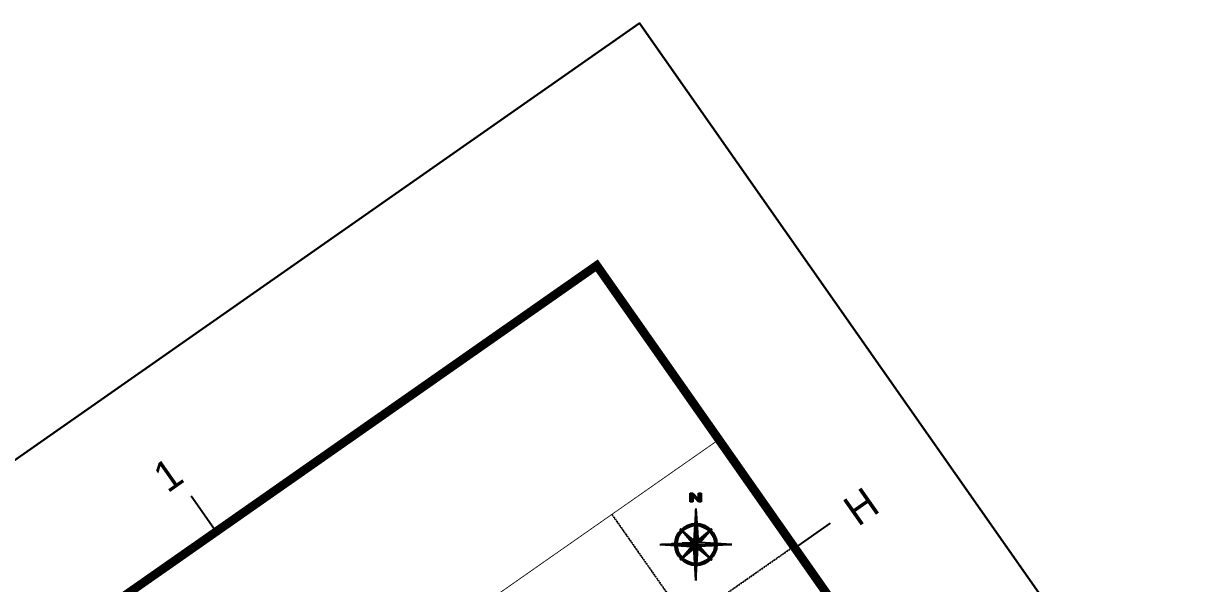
# Model space of a CAD drawing. Header units: millimetres. Extents: x 152904052 to 153933663, y 538271515 to 539240469.
# Drawn here: x 153522164 to 153655708, y 539176006 to 539240469 of the extents above; entities that cross this region are included whole.
import ezdxf

# ---------------------------------------------------------------- set-up
doc = ezdxf.new("R2010")
doc.units = ezdxf.units.MM
doc.linetypes.add('HIDDEN', pattern=[5.08, 2.54, -2.54])
doc.layers.add('BORD', color=7, linetype='Continuous')
doc.layers.add('e-wire', color=4, linetype='Continuous')
doc.styles.add('굴림', font='Gulim.ttf')

# ---------------------------------------------------------------- blocks, each defined once
blk = doc.blocks.new('SHEET')
at = {"layer": 'e-wire', "color": 1, "true_color": 0xff0000}
blk.add_lwpolyline([(0, 0), (841, 0), (841, -594), (0, -594)], close=True, dxfattribs=at)

msp = doc.modelspace()

# ---------------------------------------------------------------- linework, layer by layer
at = {"layer": 'BORD'}
for p, q in [((153541472.5, 539186106.2), (153544340.4, 539182010.4)), ((153610806.2, 539180111.1), (153614901.9, 539182979))]:
    msp.add_line(p, q, dxfattribs=at)
at = {"layer": 'BORD', "linetype": 'Continuous', "lineweight": -3}
for p, q in [((153598791.8, 539185416.2), (153598791.8, 539186423.2)), ((153598791.8, 539186423.2), (153599097.9, 539186423.2)), ((153598853.9, 539185416.2), (153598853.9, 539186423.2)), ((153598927.4, 539185416.2), (153598927.4, 539186423.2)), ((153599000.9, 539185416.2), (153599000.9, 539186423.2)), ((153599074.4, 539185416.2), (153599074.4, 539186423.2)), ((153599750.9, 539185419.6), (153599080.9, 539186140.8)), ((153599080.9, 539186140.8), (153599080.9, 539185416.2)), ((153599097.9, 539186423.2), (153599747.5, 539185739.4)), ((153599147.8, 539186068.7), (153599147.8, 539186370.6)), ((153599221.3, 539185989.6), (153599221.3, 539186293.2)), ((153599294.8, 539185910.5), (153599294.8, 539186215.9)), ((153599368.3, 539185831.4), (153599368.3, 539186138.5)), ((153599747.5, 539185739.4), (153599747.5, 539186423.2)), ((153599747.5, 539186423.2), (153600053.6, 539186423.2)), ((153599809.1, 539185419.6), (153599809.1, 539186423.2)), ((153599882.6, 539185419.6), (153599882.6, 539186423.2)), ((153599956.1, 539185419.6), (153599956.1, 539186423.2)), ((153600029.6, 539185419.6), (153600029.6, 539186423.2)), ((153600053.6, 539186423.2), (153600053.6, 539185419.6)), ((153599080.9, 539185416.2), (153598791.8, 539185416.2)), ((153599441.8, 539185752.3), (153599441.8, 539186061.2)), ((153599515.2, 539185673.2), (153599515.2, 539185983.8)), ((153599588.7, 539185594.1), (153599588.7, 539185906.5)), ((153599662.2, 539185515), (153599662.2, 539185829.2)), ((153599735.7, 539185436), (153599735.7, 539185751.8)), ((153600053.6, 539185419.6), (153599750.9, 539185419.6)), ((153599437.2, 539184638.3), (153599210.6, 539180992.4)), ((153599437.2, 539184649.5), (153599437.2, 539180523)), ((153599437.2, 539184638.3), (153599678, 539180763.8)), ((153599441.8, 539180527.6), (153599441.8, 539184565)), ((153597617.1, 539182343.1), (153599196.5, 539180763.7)), ((153599210.6, 539180992.4), (153597617.1, 539182343.1)), ((153598967.8, 539180749.6), (153597617.1, 539182343.1)), ((153597978.2, 539181982), (153597617.1, 539182343.1)), ((153597672, 539182296.6), (153597663.6, 539182296.6)), ((153597758.7, 539182223.1), (153597737.1, 539182223.1)), ((153597845.3, 539182149.6), (153597810.6, 539182149.6)), ((153597932, 539182076.2), (153597884, 539182076.2)), ((153599515.2, 539180601), (153599515.2, 539183382.5)), ((153599588.7, 539180674.5), (153599588.7, 539182200)), ((153599663.7, 539180992.4), (153601257.3, 539182343.1)), ((153601257.3, 539182343.1), (153599677.9, 539180763.7)), ((153599906.6, 539180749.6), (153601257.3, 539182343.1)), ((153600896.1, 539181982), (153601257.3, 539182343.1)), ((153600984.8, 539182021.6), (153600984.8, 539182070.6)), ((153601058.3, 539182108.3), (153601058.3, 539182144.1)), ((153601131.7, 539182195), (153601131.7, 539182217.6)), ((153601205.2, 539182281.7), (153601205.2, 539182291)), ((153595310.7, 539180523), (153599196.5, 539180763.7)), ((153598018.7, 539182002.7), (153597957.5, 539182002.7)), ((153598105.4, 539181929.2), (153598031, 539181929.2)), ((153598192.1, 539181855.7), (153598104.5, 539181855.7)), ((153598278.8, 539181782.3), (153598177.9, 539181782.3)), ((153598365.5, 539181708.8), (153598251.4, 539181708.8)), ((153598452.2, 539181635.3), (153598324.9, 539181635.3)), ((153598538.9, 539181561.8), (153598398.4, 539181561.8)), ((153598625.5, 539181488.3), (153598471.9, 539181488.3)), ((153598712.2, 539181414.9), (153598545.3, 539181414.9)), ((153598798.9, 539181341.4), (153598618.8, 539181341.4)), ((153598885.6, 539181267.9), (153598692.3, 539181267.9)), ((153598972.3, 539181194.4), (153598765.8, 539181194.4)), ((153599059, 539181121), (153598839.2, 539181121)), ((153599145.7, 539181047.5), (153598912.7, 539181047.5)), ((153599209.5, 539180974), (153598986.2, 539180974)), ((153599206.6, 539180753.6), (153599032.5, 539180753.6)), ((153599205, 539180900.5), (153599059.7, 539180900.5)), ((153599200.4, 539180827), (153599133.2, 539180827)), ((153599210.6, 539180992.4), (153599196.5, 539180763.7)), ((153599437.2, 539180523), (153599196.5, 539180763.7)), ((153599437.2, 539180523), (153599677.9, 539180763.7)), ((153599662.2, 539180748), (153599662.2, 539181017.5)), ((153599906.6, 539180749.6), (153599677.9, 539180763.7)), ((153599735.7, 539180760.2), (153599735.7, 539180821.5)), ((153599809.1, 539180755.6), (153599809.1, 539180895)), ((153599882.6, 539180751), (153599882.6, 539180968.4)), ((153603563.7, 539180523), (153599906.6, 539180749.6)), ((153599956.1, 539180808), (153599956.1, 539181041.9)), ((153600029.6, 539180894.7), (153600029.6, 539181115.4)), ((153600103.1, 539180981.3), (153600103.1, 539181188.9)), ((153600176.5, 539181068), (153600176.5, 539181262.3)), ((153600250, 539181154.7), (153600250, 539181335.8)), ((153600323.5, 539181241.4), (153600323.5, 539181409.3)), ((153600397, 539181328.1), (153600397, 539181482.8)), ((153600470.4, 539181414.8), (153600470.4, 539181556.3)), ((153600543.9, 539181501.5), (153600543.9, 539181629.7)), ((153600617.4, 539181588.2), (153600617.4, 539181703.2)), ((153600690.9, 539181674.9), (153600690.9, 539181776.7)), ((153600764.4, 539181761.5), (153600764.4, 539181850.2)), ((153600837.8, 539181848.2), (153600837.8, 539181923.6)), ((153600911.3, 539181934.9), (153600911.3, 539181997.1)), ((153595310.7, 539180523), (153599437.2, 539180523)), ((153595310.7, 539180523), (153598967.8, 539180296.5)), ((153599427.1, 539180533.1), (153595474, 539180533.1)), ((153599353.6, 539180606.6), (153596660.2, 539180606.6)), ((153598967.8, 539180296.5), (153597617.1, 539178702.9)), ((153599196.5, 539180282.3), (153597617.1, 539178702.9)), ((153599210.6, 539180053.6), (153597617.1, 539178702.9)), ((153599280.1, 539180680.1), (153597846.3, 539180680.1)), ((153598266.1, 539179351.9), (153598266.1, 539179468.6)), ((153598339.6, 539179425.4), (153598339.6, 539179555.3)), ((153598413.1, 539179498.9), (153598413.1, 539179642)), ((153598486.5, 539179572.3), (153598486.5, 539179728.7)), ((153598560, 539179645.8), (153598560, 539179815.4)), ((153598633.5, 539179719.3), (153598633.5, 539179902)), ((153598707, 539179792.8), (153598707, 539179988.7)), ((153598780.4, 539179866.3), (153598780.4, 539180075.4)), ((153598853.9, 539179939.7), (153598853.9, 539180162.1)), ((153598927.4, 539180013.2), (153598927.4, 539180248.8)), ((153598967.8, 539180296.5), (153599196.5, 539180282.3)), ((153599000.9, 539180086.7), (153599000.9, 539180294.4)), ((153599074.4, 539180160.2), (153599074.4, 539180289.8)), ((153599147.8, 539180233.7), (153599147.8, 539180285.2)), ((153599437.2, 539176442.6), (153599196.3, 539180282.1)), ((153599437.2, 539180523), (153599196.5, 539180282.3)), ((153599437.2, 539180239.2), (153599199.1, 539180239.2)), ((153599437.2, 539180165.7), (153599203.7, 539180165.7)), ((153599437.2, 539180092.3), (153599208.3, 539180092.3)), ((153599437.2, 539180018.8), (153599212.8, 539180018.8)), ((153599437.2, 539179945.3), (153599217.4, 539179945.3)), ((153599437.2, 539179871.8), (153599221.9, 539179871.8)), ((153599437.2, 539179798.3), (153599226.5, 539179798.3)), ((153599437.2, 539180312.7), (153599226.9, 539180312.7)), ((153599437.2, 539179724.9), (153599231, 539179724.9)), ((153599437.2, 539179651.4), (153599235.6, 539179651.4)), ((153599437.2, 539179577.9), (153599240.1, 539179577.9)), ((153599437.2, 539179504.4), (153599244.7, 539179504.4)), ((153599437.2, 539179431), (153599249.2, 539179431)), ((153599437.2, 539180386.2), (153599300.4, 539180386.2)), ((153599437.2, 539180459.7), (153599373.8, 539180459.7)), ((153599437.2, 539180523), (153599437.2, 539176396.5)), ((153599437.2, 539180523), (153599677.9, 539180282.3)), ((153599437.2, 539180523), (153603563.7, 539180523)), ((153599437.2, 539176396.5), (153599663.7, 539180053.6)), ((153602541, 539180459.7), (153599500.6, 539180459.7)), ((153601354.8, 539180386.2), (153599574, 539180386.2)), ((153600168.7, 539180312.7), (153599647.5, 539180312.7)), ((153599663.7, 539180053.6), (153599677.9, 539180282.3)), ((153599663.7, 539180053.6), (153601257.3, 539178702.9)), ((153599867.9, 539180092.3), (153599666.1, 539180092.3)), ((153599794.5, 539180165.7), (153599670.7, 539180165.7)), ((153599721, 539180239.2), (153599675.2, 539180239.2)), ((153599906.6, 539180296.5), (153599677.9, 539180282.3)), ((153601257.3, 539178702.9), (153599677.9, 539180282.3)), ((153599941.4, 539180018.8), (153599704.8, 539180018.8)), ((153600014.9, 539179945.3), (153599791.5, 539179945.3)), ((153600088.4, 539179871.8), (153599878.2, 539179871.8)), ((153603563.7, 539180523), (153599906.6, 539180296.5)), ((153599906.6, 539180296.5), (153601257.3, 539178702.9)), ((153600161.9, 539179798.3), (153599964.9, 539179798.3)), ((153600235.3, 539179724.9), (153600051.6, 539179724.9)), ((153600308.8, 539179651.4), (153600138.3, 539179651.4)), ((153600382.3, 539179577.9), (153600225, 539179577.9)), ((153600455.8, 539179504.4), (153600311.7, 539179504.4)), ((153600529.2, 539179431), (153600398.3, 539179431)), ((153597678.3, 539178764.1), (153597678.3, 539178775.1)), ((153597751.8, 539178837.6), (153597751.8, 539178861.8)), ((153597825.2, 539178911), (153597825.2, 539178948.5)), ((153597898.7, 539178984.5), (153597898.7, 539179035.2)), ((153597972.2, 539179058), (153597972.2, 539179121.8)), ((153598045.7, 539179131.5), (153598045.7, 539179208.5)), ((153598119.1, 539179205), (153598119.1, 539179295.2)), ((153598192.6, 539179278.4), (153598192.6, 539179381.9)), ((153599437.2, 539179357.5), (153599253.8, 539179357.5)), ((153599437.2, 539179284), (153599258.3, 539179284)), ((153599437.2, 539179210.5), (153599262.9, 539179210.5)), ((153599437.2, 539179137), (153599267.4, 539179137)), ((153599437.2, 539179063.6), (153599272, 539179063.6)), ((153599437.2, 539178990.1), (153599276.5, 539178990.1)), ((153599437.2, 539178916.6), (153599281.1, 539178916.6)), ((153599437.2, 539178843.1), (153599285.6, 539178843.1)), ((153599437.2, 539178769.7), (153599290.2, 539178769.7)), ((153599437.2, 539178696.2), (153599294.7, 539178696.2)), ((153599437.2, 539178622.7), (153599299.3, 539178622.7)), ((153599437.2, 539178549.2), (153599303.8, 539178549.2)), ((153599437.2, 539178475.7), (153599308.4, 539178475.7)), ((153599437.2, 539178402.3), (153599312.9, 539178402.3)), ((153599437.2, 539178328.8), (153599317.5, 539178328.8)), ((153599437.2, 539178255.3), (153599322, 539178255.3)), ((153599437.2, 539178181.8), (153599326.6, 539178181.8)), ((153599437.2, 539178108.4), (153599331.2, 539178108.4)), ((153600602.7, 539179357.5), (153600485, 539179357.5)), ((153600676.2, 539179284), (153600571.7, 539179284)), ((153600749.7, 539179210.5), (153600658.4, 539179210.5)), ((153600823.2, 539179137), (153600745.1, 539179137)), ((153600896.6, 539179063.6), (153600831.8, 539179063.6)), ((153600970.1, 539178990.1), (153600918.5, 539178990.1)), ((153601043.6, 539178916.6), (153601005.2, 539178916.6)), ((153601117.1, 539178843.1), (153601091.9, 539178843.1)), ((153601190.5, 539178769.7), (153601178.5, 539178769.7)), ((153599437.2, 539178034.9), (153599335.7, 539178034.9)), ((153599437.2, 539177961.4), (153599340.3, 539177961.4)), ((153599437.2, 539177887.9), (153599344.8, 539177887.9)), ((153599437.2, 539177814.4), (153599349.4, 539177814.4)), ((153599437.2, 539177741), (153599353.9, 539177741)), ((153599437.2, 539177667.5), (153599358.5, 539177667.5)), ((153599437.2, 539177594), (153599363, 539177594)), ((153599437.2, 539177520.5), (153599367.6, 539177520.5)), ((153599437.2, 539177447), (153599372.1, 539177447)), ((153599437.2, 539177373.6), (153599376.7, 539177373.6)), ((153599437.2, 539177300.1), (153599381.2, 539177300.1)), ((153599437.2, 539177226.6), (153599385.8, 539177226.6)), ((153599437.2, 539177153.1), (153599390.3, 539177153.1)), ((153599437.2, 539177079.7), (153599394.9, 539177079.7)), ((153599437.2, 539177006.2), (153599399.4, 539177006.2)), ((153599437.2, 539176932.7), (153599404, 539176932.7)), ((153599437.2, 539176859.2), (153599408.5, 539176859.2)), ((153599437.2, 539176785.7), (153599413.1, 539176785.7)), ((153599437.2, 539176712.3), (153599417.6, 539176712.3)), ((153599437.2, 539176638.8), (153599422.2, 539176638.8)), ((153599437.2, 539176565.3), (153599426.7, 539176565.3)), ((153599437.2, 539176491.8), (153599431.3, 539176491.8))]:
    msp.add_line(p, q, dxfattribs=at)
at = {"layer": 'BORD', "color": 8, "linetype": 'HIDDEN', "ltscale": 5}
for p, q in [((153589782.8, 539183984), (153641404.7, 539110260.3)), ((153487800.9, 539094263.9), (153610673.7, 539180300.3))]:
    msp.add_line(p, q, dxfattribs=at)
at = {"layer": 'BORD'}
msp.add_lwpolyline([(153244756.3, 538271514.8), (153933663.1, 538753892.5), (153592958.7, 539240468.9), (152904051.9, 538758091.1)], close=True, dxfattribs=at)
for points, const_width in [([(153253763.5, 538302237.2), (152936002.2, 538756047.4), (153588047.2, 539212614.3), (153905808.6, 538758804)], 1000), ([(153479197.2, 539106551.1), (153602070.1, 539192587.6), (153653691.9, 539118863.9), (153530819.1, 539032827.5)], 100)]:
    msp.add_lwpolyline(points, close=True, dxfattribs=dict(at, const_width=const_width))
at = {"layer": 'BORD', "linetype": 'Continuous', "lineweight": -3}
for radius in [2407.1, 2235.8, 2224, 2212.3, 2200.8, 2189.4, 2177.9]:
    msp.add_circle((153599437.2, 539180523), radius, dxfattribs=at)

# ---------------------------------------------------------------- block references
at = {"color": 1, "xscale": 999.9999992168825, "yscale": 999.9999992168825, "zscale": 999.9999992168825, "rotation": 35.00000001815084}
msp.add_blockref('SHEET', (152904051.9, 538758091.1), dxfattribs=at)

# ---------------------------------------------------------------- texts
at = {"layer": 'BORD', "style": '굴림'}
for s, p in [('1', (153538749.8, 539186368.9)), ('H', (153618061.9, 539182507.9))]:
    msp.add_text(s, height=3500, rotation=34.999999, dxfattribs=at).set_placement(p)

doc.saveas('drawing.dxf')
